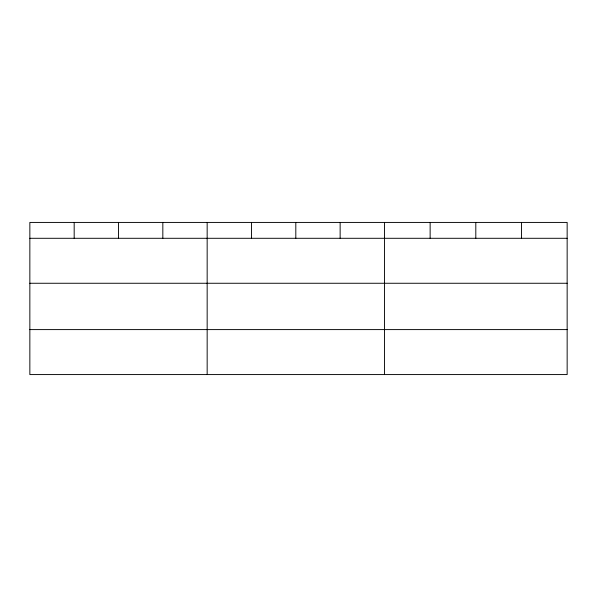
<?xml version="1.0" encoding="UTF-8"?>
<svg xmlns="http://www.w3.org/2000/svg" width="597" height="597" viewBox="0 0 597 597"><rect width="100%" height="100%" fill="white"/><g stroke="black" fill="none" stroke-linecap="round" stroke-linejoin="round"><path stroke-width="0.9" d="M567.15 283.262L567.15 222.427L29.85 222.427L29.85 374.573L567.15 374.573L567.15 283.262L29.85 283.262M29.85 238.293L567.15 238.293M29.85 329.596L567.15 329.596M521.479 222.427L521.479 238.293M475.809 222.427L475.809 238.293M430.138 222.427L430.138 238.293M384.468 222.427L384.468 374.573M340.141 222.427L340.141 238.293M295.813 222.427L295.813 238.293M251.486 222.427L251.486 238.293M207.159 222.427L207.159 374.573M162.832 222.427L162.832 238.293M118.505 222.427L118.505 238.293M74.177 222.427L74.177 238.293"/></g></svg>
